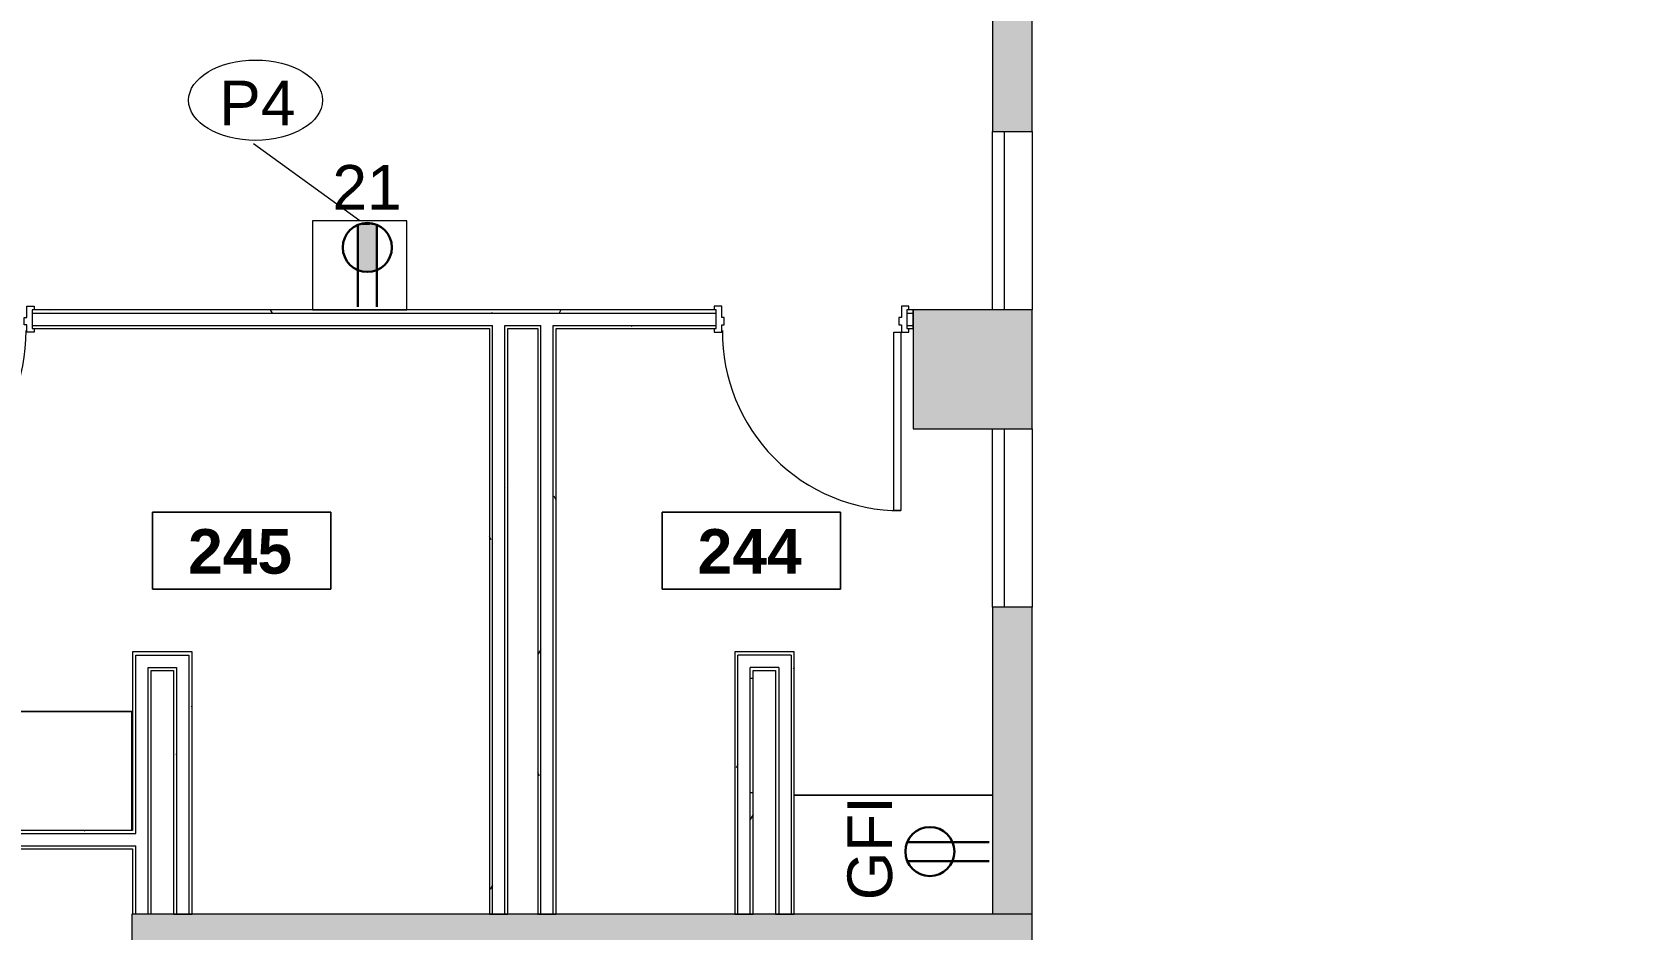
# Model space of a CAD drawing. Header units: inches. Extents: x 1180 to 3050, y -149 to 1363.
# Drawn here: x 1745.1 to 2067.4, y 970.8 to 1151.8 of the extents above; entities that cross this region are included whole.
import ezdxf

# ---------------------------------------------------------------- set-up
doc = ezdxf.new("R2010")
doc.units = ezdxf.units.IN
doc.header["$MEASUREMENT"] = 0
for name, color, linetype, lineweight in [('A-ANNO-NOTE', 131, 'Continuous', 30), ('A-AREA-IDEN', 2, 'Continuous', 9), ('A-COLS', 52, 'Continuous', 13), ('A-DETL-THIN', 151, 'Continuous', 9), ('A-DOOR', 31, 'Continuous', 13), ('A-GLAZ', 151, 'Continuous', 13), ('A-WALL', 113, 'Continuous', 13), ('A-WALL-PATT', 111, 'Continuous', 13), ('I-FURN', 30, 'Continuous', 9), ('I-WALL', 2, 'Continuous', 13), ('P-SANR-FIXT', 6, 'Continuous', 13), ('P-SANR-FIXT-IDEN', 2, 'Continuous', 9)]:
    doc.layers.add(name, color=color, linetype=linetype, lineweight=lineweight)
doc.styles.add('Swis721 Lt BT', font='swissl.ttf', dxfattribs={"height": 9})
doc.styles.add('Swis721 Lt BT_B_1', font='', dxfattribs={"height": 9})
doc.styles.get('Swis721 Lt BT_B_1').set_extended_font_data('Swis721 Lt BT', bold=True)
pattern_1 = [(0, (0, 0), (30.72, 7.68), [1.267, -21.773, 1.267, -21.773, -122.88]), (0, (0, 0), (30.72, 7.68), [-46.08, 1.267, -44.813, 1.267, -21.773, -53.76]), (0, (0, 0), (30.72, 7.68), [-115.2, 1.267, -14.093, 1.267, -37.133]), (120, (11.52, 3.84), (-22.011075, 22.7643), [1.267, -21.773, 1.267, -21.773, -122.88]), (120, (11.52, 3.84), (-22.011075, 22.7643), [-46.08, 1.267, -44.813, 1.267, -21.773, -53.76]), (120, (11.52, 3.84), (-22.011075, 22.7643), [-115.2, 1.267, -14.093, 1.267, -37.133]), (240, (15.36, 19.2), (-8.708925, -30.4443), [1.267, -21.773, 1.267, -21.773, -122.88]), (240, (15.36, 19.2), (-8.708925, -30.4443), [-46.08, 1.267, -44.813, 1.267, -21.773, -53.76]), (240, (15.36, 19.2), (-8.708925, -30.4443), [-115.2, 1.267, -14.093, 1.267, -37.133])]

# ---------------------------------------------------------------- blocks, each defined once
blk = doc.blocks.new('Column Set - Column Set-6509051-FIRST FLOOR POWER _ SIGNAL')
at = {"layer": 'A-COLS', "lineweight": 9}
h = blk.add_hatch(color=7, dxfattribs=at)
h.paths.add_polyline_path([(3038.48, -123.25), (3038.48, -107.25), (3019.98, -107.25), (3019.98, -123.25)], flags=0)
h.paths.add_polyline_path([(2642.36, -123.25), (2651.67, -123.25), (2651.67, -107.25), (2642.36, -107.25)], flags=0)
h.paths.add_polyline_path([(2666.36, -123.25), (2666.36, -107.25), (2655.17, -107.25), (2655.17, -123.25)], flags=0)
h.paths.add_polyline_path([(2411.67, -123.25), (2411.67, -107.25), (2402.36, -107.25), (2402.36, -123.25)], flags=0)
h.paths.add_polyline_path([(2426.36, -123.25), (2426.36, -107.25), (2415.17, -107.25), (2415.17, -123.25)], flags=0)
h.paths.add_polyline_path([(2175.17, -123.25), (2186.36, -123.25), (2186.36, -107.25), (2175.17, -107.25), (2175.17, -115.8)], flags=0)
h.paths.add_polyline_path([(2162.36, -123.25), (2171.67, -123.25), (2171.67, -107.25), (2162.36, -107.25)], flags=0)
h.paths.add_polyline_path([(1922.3, -123.25), (1931.67, -123.25), (1931.67, -107.25), (1922.3, -107.25)], flags=0)
h.paths.add_polyline_path([(1935.17, -123.25), (1946.3, -123.25), (1946.3, -107.25), (1935.17, -107.25), (1935.17, -115.84)], flags=0)
h.paths.add_polyline_path([(1586.3, -123.25), (1586.3, -107.25), (1562.3, -107.25), (1562.3, -123.25), (1566.26, -123.25)], flags=0)
h.paths.add_polyline_path([(1571.47, 54.24), (1582.78, 65.55), (1565.81, 82.52), (1554.5, 71.21), (1567.73, 57.98)], flags=0)
h.paths.add_polyline_path([(3038.48, 111.75), (3038.48, 135.75), (3019.98, 135.75), (3019.98, 111.75), (3020.29, 111.75)], flags=0)
h.paths.add_polyline_path([(2642.36, 111.75), (2666.36, 111.75), (2666.36, 117.5), (2666.31, 117.5), (2666.31, 123.5), (2666.36, 123.5), (2666.36, 135.75), (2642.36, 135.75)], flags=0)
h.paths.add_polyline_path([(2882.36, 111.75), (2906.36, 111.75), (2906.36, 116.09), (2906.29, 116.09), (2906.29, 135.75), (2882.36, 135.75), (2882.36, 117.5)], flags=0)
h.paths.add_polyline_path([(2402.36, 111.75), (2426.36, 111.75), (2426.36, 135.75), (2402.36, 135.75), (2402.36, 123.07)], flags=0)
h.paths.add_polyline_path([(2162.36, 111.75), (2186.36, 111.75), (2186.36, 135.75), (2162.36, 135.75)], flags=0)
h.paths.add_polyline_path([(1922.3, 111.75), (1946.3, 111.75), (1946.3, 135.75), (1922.3, 135.75)], flags=0)
h.paths.add_polyline_path([(1681.4, 111.75), (1705.4, 111.75), (1705.4, 135.75), (1681.4, 135.75)], flags=0)
h.paths.add_polyline_path([(1401.76, 223.95), (1413.08, 235.26), (1396.11, 252.23), (1384.79, 240.92), (1398.32, 227.38)], flags=0)
h.paths.add_polyline_path([(1206.4, 231.75), (1222.4, 231.75), (1222.4, 255.75), (1206.4, 255.75)], flags=0)
h.paths.add_polyline_path([(3038.48, 351.75), (3038.48, 375.75), (3019.98, 375.75), (3019.98, 351.75), (3020.29, 351.75)], flags=0)
h.paths.add_polyline_path([(2886.54, 351.75), (2906.29, 351.75), (2906.29, 360.9), (2906.36, 360.9), (2906.36, 366.59), (2906.29, 366.59), (2906.29, 375.75), (2882.36, 375.75), (2882.36, 351.75)], flags=0)
h.paths.add_polyline_path([(2666.31, 351.75), (2666.36, 351.75), (2666.36, 364), (2666.31, 364), (2666.31, 370), (2666.36, 370), (2666.36, 375.75), (2642.36, 375.75), (2642.36, 351.75)], flags=0)
h.paths.add_polyline_path([(2402.36, 351.75), (2426.36, 351.75), (2426.36, 375.75), (2402.36, 375.75)], flags=0)
h.paths.add_polyline_path([(2178.1, 351.75), (2186.36, 351.75), (2186.36, 373.75), (2162.36, 373.75), (2162.36, 351.75), (2169.13, 351.75)], flags=0)
h.paths.add_polyline_path([(1946.3, 351.75), (1946.3, 373.75), (1922.3, 373.75), (1922.3, 351.75)], flags=0)
h.paths.add_polyline_path([(1465.4, 351.75), (1465.4, 375.75), (1441.4, 375.75), (1441.4, 351.75)], flags=0)
h.paths.add_polyline_path([(2014.17, 433.88), (2016.66, 439.88), (2008.17, 439.88)], flags=0)
h.paths.add_polyline_path([(2016.66, 439.88), (2020.17, 439.88), (2031.14, 450.85), (2024.07, 457.92), (2011.34, 445.19), (2015.59, 440.95)], flags=0)
h.paths.add_polyline_path([(2067.91, 487.62), (2084.88, 504.59), (2077.81, 511.66), (2060.84, 494.69), (2063.67, 491.86)], flags=0)
h.paths.add_polyline_path([(2163.48, 511.88), (2186.36, 511.88), (2186.36, 535.75), (2162.36, 535.75), (2162.36, 512.6)], flags=0)
h.paths.add_polyline_path([(1930.03, 518.02), (1947, 534.99), (1939.93, 542.07), (1922.95, 525.09), (1927.2, 520.85)], flags=0)
h.paths.add_polyline_path([(2118.15, 553.34), (2129.47, 564.66), (2120.98, 573.14), (2109.67, 561.83), (2113.69, 557.8)], flags=0)
h.paths.add_polyline_path([(1983.77, 571.76), (2000.74, 588.73), (1993.67, 595.81), (1976.69, 578.83), (1978.11, 577.42)], flags=0)
h.paths.add_polyline_path([(1856.49, 591.56), (1873.46, 608.53), (1866.39, 615.6), (1849.42, 598.63), (1856.08, 591.97)], flags=0)
h.paths.add_polyline_path([(2886.54, 591.75), (2906.29, 591.75), (2906.29, 611.15), (2906.36, 611.15), (2906.36, 615.75), (2882.36, 615.75), (2882.36, 591.75)], flags=0)
h.paths.add_polyline_path([(3038.48, 591.75), (3038.48, 615.75), (3019.98, 615.75), (3019.98, 591.75), (3036.81, 591.75)], flags=0)
h.paths.add_polyline_path([(2666.36, 591.75), (2666.36, 615.75), (2642.36, 615.75), (2642.36, 591.75), (2661.13, 591.75)], flags=0)
h.paths.add_polyline_path([(2426.36, 591.75), (2426.36, 615.75), (2402.36, 615.75), (2402.36, 591.75), (2408.36, 591.75)], flags=0)
h.paths.add_polyline_path([(1684.58, 591.75), (1705.35, 591.75), (1705.35, 615.75), (1704.32, 615.75), (1704.32, 615.57), (1696.32, 615.57), (1696.32, 615.75), (1681.4, 615.75), (1681.4, 591.75)], flags=0)
h.paths.add_polyline_path([(1465.4, 591.75), (1465.4, 615.75), (1441.4, 615.75), (1441.4, 591.75), (1456.03, 591.75)], flags=0)
h.paths.add_polyline_path([(1206.4, 591.75), (1222.4, 591.75), (1222.4, 615.75), (1206.4, 615.75), (1206.4, 605)], flags=0)
h.paths.add_polyline_path([(1910.23, 645.3), (1927.2, 662.27), (1920.13, 669.34), (1903.16, 652.37)], flags=0)
h.paths.add_polyline_path([(1783.65, 664.39), (1800.63, 681.37), (1793.55, 688.44), (1776.58, 671.47)], flags=0)
h.paths.add_polyline_path([(2056.6, 665.81), (2065.08, 674.29), (2048.11, 691.26), (2039.63, 682.78), (2049.29, 673.12)], flags=0)
h.paths.add_polyline_path([(1837.39, 718.13), (1854.37, 735.11), (1847.29, 742.18), (1830.32, 725.21), (1834.57, 720.96)], flags=0)
h.paths.add_polyline_path([(1990.13, 732.28), (1998.62, 740.76), (1981.64, 757.73), (1973.16, 749.25), (1989.31, 733.09)], flags=0)
h.paths.add_polyline_path([(2163.86, 743.75), (2180.44, 743.75), (2183.07, 761.75), (2160.36, 761.75), (2160.36, 744.08)], flags=0)
h.paths.add_polyline_path([(2184.36, 743.75), (2184.36, 761.75), (2183.36, 761.75), (2183.36, 743.75)], flags=0)
h.paths.add_polyline_path([(1705.4, 831.75), (1705.4, 855.75), (1681.4, 855.75), (1681.4, 831.75)], flags=0)
h.paths.add_polyline_path([(1206.4, 831.75), (1222.4, 831.75), (1222.4, 855.75), (1206.4, 855.75)], flags=0)
h.paths.add_polyline_path([(1465.4, 831.75), (1465.4, 855.75), (1441.4, 855.75), (1441.4, 831.75)], flags=0)
h.paths.add_polyline_path([(3019.98, 853.75), (3038.48, 853.75), (3038.48, 871.75), (3043.98, 874.5), (3043.98, 877.75), (3019.98, 877.75), (3019.98, 862.5)], flags=0)
h.paths.add_polyline_path([(2882.36, 853.75), (2906.36, 853.75), (2906.36, 877.75), (2882.36, 877.75), (2882.36, 865.49)], flags=0)
h.paths.add_polyline_path([(2650.11, 853.75), (2666.36, 853.75), (2666.36, 877.75), (2642.36, 877.75), (2642.36, 853.75)], flags=0)
h.paths.add_polyline_path([(2402.36, 853.75), (2426.36, 853.75), (2426.36, 877.75), (2402.36, 877.75)], flags=0)
h.paths.add_polyline_path([(2184.36, 859.75), (2184.36, 877.75), (2160.36, 877.75), (2160.36, 859.75), (2178.1, 859.75)], flags=0)
h.paths.add_polyline_path([(1946.9, 871.75), (1946.9, 895.75), (1928.9, 895.75), (1928.9, 871.75)], flags=0)
h.paths.add_polyline_path([(1922.9, 1071.75), (1946.9, 1071.75), (1946.9, 1095.75), (1922.9, 1095.75)], flags=0)
h.paths.add_polyline_path([(1705.4, 1071.75), (1705.4, 1095.75), (1681.4, 1095.75), (1681.4, 1071.75)], flags=0)
h.paths.add_polyline_path([(1441.4, 1071.75), (1465.4, 1071.75), (1465.4, 1095.75), (1441.4, 1095.75), (1441.4, 1073.89)], flags=0)
h.paths.add_polyline_path([(1212.03, 1071.75), (1222.4, 1071.75), (1222.4, 1095.75), (1206.4, 1095.75), (1206.4, 1071.75), (1208.68, 1071.75)], flags=0)
h.paths.add_polyline_path([(1922.9, 1191.75), (1946.9, 1191.75), (1946.9, 1215.75), (1922.9, 1215.75)], flags=0)
h.paths.add_polyline_path([(1946.9, 1338.25), (1946.9, 1356.25), (1940.4, 1356.25), (1938.9, 1354.75), (1922.9, 1354.75), (1922.9, 1338.25)], flags=0)
h.paths.add_polyline_path([(1799.9, 1338.25), (1823.9, 1338.25), (1823.87, 1354.75), (1799.9, 1354.75)], flags=0)
h.paths.add_polyline_path([(1705.4, 1338.25), (1705.4, 1354.75), (1681.4, 1354.75), (1681.4, 1338.25), (1695.06, 1338.25)], flags=0)
h.paths.add_polyline_path([(1566.26, 1338.25), (1586.9, 1338.25), (1586.9, 1354.75), (1562.9, 1354.75), (1562.9, 1338.25)], flags=0)
h.paths.add_polyline_path([(1185.4, 1338.25), (1222.4, 1338.25), (1222.4, 1354.75), (1185.4, 1354.75)], flags=0)
h.paths.add_polyline_path([(1445.44, 1338.25), (1465.4, 1338.25), (1465.4, 1354.75), (1441.4, 1354.75), (1441.4, 1338.25)], flags=0)
h.paths.add_polyline_path([(1340.84, 1338.25), (1343.9, 1338.25), (1343.9, 1354.75), (1319.9, 1354.75), (1319.9, 1338.25)], flags=0)
at = {"layer": 'A-COLS', "color": 8, "lineweight": 20}
for p, q in [((1946.9, 1095.75), (1922.9, 1095.75)), ((1922.9, 1095.75), (1922.9, 1071.75)), ((1946.9, 1071.75), (1946.9, 1095.75)), ((1922.9, 1071.75), (1946.9, 1071.75))]:
    blk.add_line(p, q, dxfattribs=at)
blk = doc.blocks.new('Frameless opening with glazing - 36_ x 60_-6532777-FIRST FLOOR POWER _ SIGNAL')
at = {"layer": 'A-GLAZ', "color": 8, "lineweight": 20}
blk.add_line((-19.5, -1.625), (16.5, -1.625), dxfattribs=at)
blk = doc.blocks.new('Door - Single - Solid Door-6638932-FIRST FLOOR POWER _ SIGNAL')
at = {"layer": 'A-DOOR', "lineweight": 9}
for p, q in [((-15.63, 2.54), (-14.13, 2.54)), ((-15.63, 1.79), (-15.63, 2.54)), ((-14.13, 2.54), (-14.13, 0.29)), ((-14.13, 0.29), (-13.63, 0.29)), ((-13.63, 0.29), (-13.63, -1.21)), ((21.62, 0.29), (22.12, 0.29)), ((21.62, -1.21), (21.62, 0.29)), ((22.12, 2.54), (23.62, 2.54)), ((22.12, 0.29), (22.12, 2.54)), ((23.62, 2.54), (23.62, 1.79)), ((-15.63, -2.71), (-15.63, -1.96)), ((-14.13, -2.71), (-15.63, -2.71)), ((-14.13, -1.21), (-14.13, -2.71)), ((-13.63, -1.21), (-14.13, -1.21)), ((22.12, -1.21), (21.62, -1.21)), ((22.12, -2.71), (22.12, -1.21)), ((23.62, -2.71), (22.12, -2.71)), ((23.62, -1.96), (23.62, -2.71))]:
    blk.add_line(p, q, dxfattribs=at)
at = {"layer": 'A-DOOR'}
for p, q in [((-12.63, -2.71), (-14.01, -2.71)), ((-14.01, -2.71), (-14.01, -38.71)), ((-12.63, -38.71), (-12.63, -2.71)), ((-14.01, -38.71), (-12.63, -38.71))]:
    blk.add_line(p, q, dxfattribs=at)
at = {"layer": 'A-DOOR', "lineweight": 9}
blk.add_arc((-14.01, -2.71), 36, 270, 0.5, dxfattribs=at)
blk = doc.blocks.new('Door - Single - Solid Door-6638935-FIRST FLOOR POWER _ SIGNAL')
at = {"layer": 'A-DOOR'}
for p, q in [((-14.01, 38.71), (-12.63, 38.71)), ((-14.01, 2.71), (-14.01, 38.71)), ((-12.63, 38.71), (-12.63, 2.71)), ((-12.63, 2.71), (-14.01, 2.71))]:
    blk.add_line(p, q, dxfattribs=at)
at = {"layer": 'A-DOOR', "lineweight": 9}
for p, q in [((-15.63, 2.71), (-15.63, 1.96)), ((-14.13, 2.71), (-15.63, 2.71)), ((-14.13, 1.21), (-14.13, 2.71)), ((-13.63, 1.21), (-14.13, 1.21)), ((-13.63, -0.29), (-13.63, 1.21)), ((22.12, 1.21), (21.62, 1.21)), ((21.62, 1.21), (21.62, -0.29)), ((23.62, 2.71), (22.12, 2.71)), ((22.12, 2.71), (22.12, 1.21)), ((23.62, 1.96), (23.62, 2.71)), ((-15.63, -1.79), (-15.63, -2.54)), ((-15.63, -2.54), (-14.13, -2.54)), ((-14.13, -2.54), (-14.13, -0.29)), ((-14.13, -0.29), (-13.63, -0.29)), ((21.62, -0.29), (22.12, -0.29)), ((22.12, -0.29), (22.12, -2.54)), ((22.12, -2.54), (23.62, -2.54)), ((23.62, -2.54), (23.62, -1.79))]:
    blk.add_line(p, q, dxfattribs=at)
blk.add_arc((-14.01, 2.71), 36, 359.5, 90, dxfattribs=at)
blk = doc.blocks.new('Furniture 7 - Furniture 5-7083497-FIRST FLOOR POWER _ SIGNAL')
at = {"layer": 'I-FURN'}
for p, q in [((1765.27, 1014.75), (1705.4, 1014.75)), ((1705.4, 990.75), (1705.4, 1014.75)), ((1705.4, 1014.75), (1765.27, 1014.75)), ((1765.27, 990.75), (1765.27, 1014.75)), ((1765.27, 1014.75), (1765.27, 990.75)), ((1765.27, 990.75), (1705.4, 990.75))]:
    blk.add_line(p, q, dxfattribs=at)
blk = doc.blocks.new('Furniture 8 - Furniture 5-7083614-FIRST FLOOR POWER _ SIGNAL')
at = {"layer": 'I-FURN'}
for p, q in [((1745.4, 1014.75), (1705.4, 1014.75)), ((1705.4, 990.75), (1705.4, 1014.75)), ((1705.4, 1014.75), (1745.4, 1014.75)), ((1745.4, 1014.75), (1745.4, 990.75)), ((1745.4, 990.75), (1705.4, 990.75))]:
    blk.add_line(p, q, dxfattribs=at)
blk = doc.blocks.new('Plumbing Fixtures 3 - Plumbing Fixtures 3-7232510-FIRST FLOOR POWER _ SIGNAL')
at = {"layer": 'P-SANR-FIXT', "lineweight": 9}
for p, q in [((1801.73, 1113.75), (1801.73, 1095.75)), ((1820.73, 1113.75), (1801.73, 1113.75)), ((1820.73, 1095.75), (1820.73, 1113.75)), ((1801.73, 1095.75), (1820.73, 1095.75))]:
    blk.add_line(p, q, dxfattribs=at)
blk = doc.blocks.new('Plumbing Equipment Tag - Standard-3394155-FIRST FLOOR POWER _ SIGNAL')
at = {"layer": 'P-SANR-FIXT-IDEN'}
blk.add_ellipse((-0.0499, 0.0037), major_axis=(-0.1406, 0), ratio=0.600473, dxfattribs=at)
blk = doc.blocks.new('Room Tag - Number Only-4120135-FIRST FLOOR POWER _ SIGNAL')
at = {"layer": 'A-AREA-IDEN'}
for p, q in [((-0.1881, -0.1636), (-0.1881, -0.0018)), ((-0.1881, -0.0018), (0.1869, -0.0018)), ((0.1869, -0.0018), (-0.1881, -0.0018)), ((-0.1881, -0.0018), (-0.1881, -0.1636)), ((0.1869, -0.0018), (0.1869, -0.1636)), ((0.1869, -0.1636), (0.1869, -0.0018)), ((0.1869, -0.1636), (-0.1881, -0.1636)), ((-0.1881, -0.1636), (0.1869, -0.1636))]:
    blk.add_line(p, q, dxfattribs=at)

msp = doc.modelspace()

# ---------------------------------------------------------------- hatches: boundary and pattern name
at = {"layer": 'A-ANNO-NOTE', "lineweight": 9}
for points in [[(1810.85, 1112.89), (1814.32, 1113.02), (1811.69, 1113.18)], [(1814.69, 1112.87), (1814.41, 1112.99), (1810.85, 1112.89)], [(1810.85, 1103.8), (1814.69, 1112.87), (1810.85, 1112.89)], [(1810.94, 1103.76), (1814.69, 1112.87), (1810.85, 1103.8)], [(1811.04, 1103.72), (1814.69, 1112.87), (1810.94, 1103.76)], [(1811.13, 1103.69), (1814.69, 1112.87), (1811.04, 1103.72)], [(1811.22, 1103.66), (1814.69, 1112.87), (1811.13, 1103.69)], [(1811.32, 1103.63), (1814.69, 1112.87), (1811.22, 1103.66)], [(1811.41, 1103.6), (1814.69, 1112.87), (1811.32, 1103.63)], [(1811.5, 1103.58), (1814.69, 1112.87), (1811.41, 1103.6)], [(1811.6, 1103.55), (1814.69, 1112.87), (1811.5, 1103.58)], [(1811.7, 1103.53), (1814.69, 1112.87), (1811.6, 1103.55)], [(1814.32, 1113.02), (1812.18, 1113.27), (1811.69, 1113.18)], [(1811.79, 1103.51), (1814.69, 1112.87), (1811.7, 1103.53)], [(1811.89, 1103.49), (1814.69, 1112.87), (1811.79, 1103.51)], [(1811.99, 1103.47), (1814.69, 1112.87), (1811.89, 1103.49)], [(1812.08, 1103.46), (1814.69, 1112.87), (1811.99, 1103.47)], [(1812.18, 1103.45), (1814.69, 1112.87), (1812.08, 1103.46)], [(1814.32, 1113.02), (1812.57, 1113.3), (1812.18, 1113.27)], [(1812.28, 1103.44), (1814.69, 1112.87), (1812.18, 1103.45)], [(1812.38, 1103.43), (1814.69, 1112.87), (1812.28, 1103.44)], [(1812.47, 1103.42), (1814.69, 1112.87), (1812.38, 1103.43)], [(1812.57, 1103.41), (1814.69, 1112.87), (1812.47, 1103.42)], [(1814.32, 1113.02), (1813.36, 1113.26), (1812.57, 1113.3)], [(1812.67, 1103.41), (1814.69, 1112.87), (1812.57, 1103.41)], [(1812.77, 1103.41), (1814.69, 1112.87), (1812.67, 1103.41)], [(1812.77, 1103.41), (1812.87, 1103.41), (1814.69, 1112.87)], [(1812.87, 1103.41), (1812.97, 1103.41), (1814.69, 1112.87)], [(1812.97, 1103.41), (1813.06, 1103.42), (1814.69, 1112.87)], [(1813.06, 1103.42), (1813.16, 1103.43), (1814.69, 1112.87)], [(1813.16, 1103.43), (1813.26, 1103.44), (1814.69, 1112.87)], [(1813.26, 1103.44), (1813.36, 1103.45), (1814.69, 1112.87)], [(1814.32, 1113.02), (1814.13, 1113.09), (1813.36, 1113.26)], [(1813.36, 1103.45), (1813.46, 1103.46), (1814.69, 1112.87)], [(1813.46, 1103.46), (1813.55, 1103.47), (1814.69, 1112.87)], [(1813.55, 1103.47), (1813.65, 1103.49), (1814.69, 1112.87)], [(1813.65, 1103.49), (1813.75, 1103.51), (1814.69, 1112.87)], [(1813.75, 1103.51), (1813.84, 1103.53), (1814.69, 1112.87)], [(1813.84, 1103.53), (1813.94, 1103.55), (1814.69, 1112.87)], [(1813.94, 1103.55), (1814.03, 1103.58), (1814.69, 1112.87)], [(1814.03, 1103.58), (1814.13, 1103.6), (1814.69, 1112.87)], [(1814.13, 1103.6), (1814.22, 1103.63), (1814.69, 1112.87)], [(1814.22, 1103.63), (1814.32, 1103.66), (1814.69, 1112.87)], [(1814.32, 1103.66), (1814.41, 1103.69), (1814.69, 1112.87)], [(1814.41, 1103.69), (1814.5, 1103.72), (1814.69, 1112.87)], [(1814.5, 1103.72), (1814.59, 1103.76), (1814.69, 1112.87)], [(1814.59, 1103.76), (1814.69, 1103.8), (1814.69, 1112.87)]]:
    msp.add_hatch(color=256, dxfattribs=at).paths.add_polyline_path(points, flags=0)
at = {"layer": 'A-WALL-PATT', "lineweight": 9}
h = msp.add_hatch(color=7, dxfattribs=at)
h.paths.add_polyline_path([(1938.9, 1131.75), (1946.9, 1131.75), (1946.9, 1155.75), (1938.9, 1155.75)], flags=0)
h.paths.add_polyline_path([(1946.9, 1251.75), (1946.9, 1275.75), (1938.9, 1275.75), (1938.9, 1251.75)], flags=0)
h.paths.add_polyline_path([(1946.9, 1311.75), (1946.9, 1338.25), (1938.9, 1338.25), (1938.9, 1311.75)], flags=0)
h = msp.add_hatch(dxfattribs=at)
h.set_pattern_fill('FP_4', color=256, style=0, pattern_type=2)
h.set_pattern_definition(pattern_1)
h.paths.add_polyline_path([(1921.65, 1095.12), (1922.9, 1095.12), (1922.9, 1095.75), (1921.65, 1095.75)], flags=0)
h.paths.add_polyline_path([(1706.65, 1095.12), (1706.65, 1095.75), (1705.4, 1095.75), (1705.4, 1095.12), (1706.28, 1095.12)], flags=0)
h.paths.add_polyline_path([(1883.15, 1095.12), (1883.15, 1095.75), (1745.15, 1095.75), (1745.15, 1095.12), (1856.08, 1095.12)], flags=0)
h = msp.add_hatch(dxfattribs=at)
h.set_pattern_fill('FP_4', color=256, style=0, pattern_type=2)
h.set_pattern_definition(pattern_1)
h.paths.add_polyline_path([(1922.03, 1092), (1922.9, 1092), (1922.9, 1092.62), (1921.65, 1092.62), (1921.65, 1092)], flags=0)
h.paths.add_polyline_path([(1745.15, 1092), (1838.03, 1092), (1838.03, 1092.62), (1745.15, 1092.62)], flags=0)
h.paths.add_polyline_path([(1841.15, 1092), (1847.78, 1092), (1847.78, 1092.62), (1840.53, 1092.62), (1840.53, 1092)], flags=0)
h.paths.add_polyline_path([(1883.15, 1092), (1883.15, 1092.62), (1850.28, 1092.62), (1850.28, 1092), (1856.08, 1092)], flags=0)
h.paths.add_polyline_path([(1706.28, 1092), (1706.65, 1092), (1706.65, 1092.62), (1705.4, 1092.62), (1705.4, 1092)], flags=0)
h = msp.add_hatch(dxfattribs=at)
h.set_pattern_fill('FP_4', color=256, style=0, pattern_type=2)
h.set_pattern_definition(pattern_1)
h.paths.add_polyline_path([(1838.03, 973.84), (1838.03, 1092), (1837.4, 1092), (1837.4, 973.84)], flags=0)
h = msp.add_hatch(dxfattribs=at)
h.set_pattern_fill('FP_4', color=256, style=0, pattern_type=2)
h.set_pattern_definition(pattern_1)
h.paths.add_polyline_path([(1840.53, 973.84), (1841.15, 973.84), (1841.15, 1092), (1840.53, 1092), (1840.53, 1021.79)], flags=0)
h = msp.add_hatch(dxfattribs=at)
h.set_pattern_fill('FP_4', color=256, style=0, pattern_type=2)
h.set_pattern_definition(pattern_1)
h.paths.add_polyline_path([(1847.15, 973.84), (1847.78, 973.84), (1847.78, 1092), (1847.15, 1092), (1847.15, 1021.79)], flags=0)
h = msp.add_hatch(dxfattribs=at)
h.set_pattern_fill('FP_4', color=256, style=0, pattern_type=2)
h.set_pattern_definition(pattern_1)
h.paths.add_polyline_path([(1850.9, 973.84), (1850.9, 1092), (1850.28, 1092), (1850.28, 973.84)], flags=0)
for points in [[(1940.9, 967.84), (1946.9, 967.84), (1946.9, 1035.75), (1938.9, 1035.75), (1938.9, 967.84)], [(1771.27, 967.84), (1938.9, 967.84), (1938.9, 973.84), (1771.27, 973.84), (1771.27, 969.69)]]:
    msp.add_hatch(color=7, dxfattribs=at).paths.add_polyline_path(points, flags=0)
h = msp.add_hatch(dxfattribs=at)
h.set_pattern_fill('FP_4', color=256, style=0, pattern_type=2)
h.set_pattern_definition(pattern_1)
h.paths.add_polyline_path([(1777.4, 973.84), (1777.4, 1026.75), (1776.78, 1026.75), (1776.78, 973.84)], flags=0)
h = msp.add_hatch(dxfattribs=at)
h.set_pattern_fill('FP_4', color=256, style=0, pattern_type=2)
h.set_pattern_definition(pattern_1)
h.paths.add_polyline_path([(1886.9, 973.84), (1887.53, 973.84), (1887.53, 1026.75), (1886.9, 1026.75), (1886.9, 974.31)], flags=0)
h = msp.add_hatch(dxfattribs=at)
h.set_pattern_fill('FP_4', color=256, style=0, pattern_type=2)
h.set_pattern_definition(pattern_1)
h.paths.add_polyline_path([(1898.9, 973.84), (1898.9, 1026.12), (1898.28, 1026.12), (1898.28, 973.84)], flags=0)
h = msp.add_hatch(dxfattribs=at)
h.set_pattern_fill('FP_4', color=256, style=0, pattern_type=2)
h.set_pattern_definition(pattern_1)
h.paths.add_polyline_path([(1773.65, 973.84), (1774.28, 973.84), (1774.28, 1023.62), (1773.65, 1023.62), (1773.65, 1021.79)], flags=0)
h = msp.add_hatch(dxfattribs=at)
h.set_pattern_fill('FP_4', color=256, style=0, pattern_type=2)
h.set_pattern_definition(pattern_1)
h.paths.add_polyline_path([(1890.03, 973.84), (1890.65, 973.84), (1890.65, 1023.62), (1890.03, 1023.62), (1890.03, 973.92)], flags=0)
h = msp.add_hatch(dxfattribs=at)
h.set_pattern_fill('FP_4', color=256, style=0, pattern_type=2)
h.set_pattern_definition(pattern_1)
h.paths.add_polyline_path([(1705.4, 990.12), (1765.4, 990.12), (1765.4, 990.75), (1705.4, 990.75)], flags=0)
h = msp.add_hatch(dxfattribs=at)
h.set_pattern_fill('FP_4', color=256, style=0, pattern_type=2)
h.set_pattern_definition(pattern_1)
h.paths.add_polyline_path([(1765.27, 987), (1765.4, 987), (1765.4, 987.62), (1702.28, 987.62), (1702.28, 987), (1727.27, 987)], flags=0)
h = msp.add_hatch(color=7, dxfattribs=at)
h.paths.add_polyline_path([(1765.27, 832.28), (1771.27, 832.28), (1771.27, 927.59), (1765.27, 927.59), (1765.27, 865.49)], flags=0)
h.paths.add_polyline_path([(1765.49, 966.09), (1771.27, 966.09), (1771.27, 973.84), (1765.27, 973.84), (1765.27, 966.09)], flags=0)

# ---------------------------------------------------------------- linework, layer by layer
at = {"layer": 'A-ANNO-NOTE'}
for p, q in [((1810.85, 1096.4), (1810.85, 1112.93)), ((1810.85, 1096.4), (1810.85, 1112.93)), ((1814.69, 1096.4), (1814.69, 1112.93)), ((1938.25, 988.39), (1921.72, 988.39)), ((1938.25, 988.39), (1921.72, 988.39)), ((1938.25, 984.56), (1921.72, 984.56))]:
    msp.add_line(p, q, dxfattribs=at)
at = {"layer": 'A-ANNO-NOTE', "lineweight": 9}
for p, q in [((1810.85, 1112.89), (1810.85, 1103.8)), ((1814.69, 1103.8), (1814.69, 1112.87))]:
    msp.add_line(p, q, dxfattribs=at)
at = {"layer": 'A-ANNO-NOTE'}
for centre in [(1812.77, 1108.36), (1926.29, 986.47)]:
    msp.add_circle(centre, 4.95, dxfattribs=at)
at = {"layer": 'A-ANNO-NOTE', "lineweight": 9}
for centre, radius, start, end in [((1812.75, 1108.81), 4.5, 64.5156, 114.9234), ((1812.77, 1108.36), 4.95, 247.2244, 292.7756)]:
    msp.add_arc(centre, radius, start, end, dxfattribs=at)
at = {"layer": 'A-DETL-THIN'}
for p, q in [((1946.9, 973.84), (1765.27, 973.84)), ((1946.9, 877.75), (1946.9, 973.84))]:
    msp.add_line(p, q, dxfattribs=at)
at = {"layer": 'A-WALL', "color": 8, "lineweight": 20}
for p, q in [((1938.9, 1155.75), (1938.9, 1131.75)), ((1946.9, 1131.75), (1946.9, 1155.75)), ((1938.9, 1131.75), (1946.9, 1131.75)), ((1946.9, 1035.75), (1938.9, 1035.75)), ((1938.9, 1035.75), (1938.9, 973.84)), ((1946.9, 967.84), (1946.9, 1035.75))]:
    msp.add_line(p, q, dxfattribs=at)
at = {"layer": 'A-WALL', "lineweight": 9}
for p, q in [((1938.9, 1095.75), (1938.9, 1131.75)), ((1946.9, 1131.75), (1946.9, 1095.75)), ((1938.9, 1035.75), (1938.9, 1071.75)), ((1946.9, 1071.75), (1946.9, 1035.75))]:
    msp.add_line(p, q, dxfattribs=at)
at = {"layer": 'A-WALL'}
for p, q in [((1745.15, 1095.12), (1883.15, 1095.12)), ((1745.15, 1092.62), (1838.03, 1092.62)), ((1838.03, 973.84), (1838.03, 1092.62)), ((1840.53, 1092.62), (1847.78, 1092.62)), ((1840.53, 973.84), (1840.53, 1092.62)), ((1847.78, 973.84), (1847.78, 1092.62)), ((1850.28, 1092.62), (1883.15, 1092.62)), ((1850.28, 973.84), (1850.28, 1092.62)), ((1921.65, 1095.12), (1922.9, 1095.12)), ((1921.65, 1092.62), (1922.9, 1092.62)), ((1766.03, 1026.12), (1776.78, 1026.12)), ((1766.03, 990.12), (1766.03, 1026.12)), ((1776.78, 1026.12), (1776.78, 973.84)), ((1887.53, 973.84), (1887.53, 1026.12)), ((1898.28, 1026.12), (1887.53, 1026.12)), ((1898.28, 1026.12), (1898.28, 973.84)), ((1768.53, 1023.62), (1774.28, 1023.62)), ((1768.53, 973.84), (1768.53, 1023.62)), ((1774.28, 1023.62), (1774.28, 973.84)), ((1890.03, 973.84), (1890.03, 1023.62)), ((1895.78, 1023.62), (1890.03, 1023.62)), ((1895.78, 1023.62), (1895.78, 973.84)), ((1704.78, 990.12), (1766.03, 990.12)), ((1702.28, 987.62), (1766.03, 987.62)), ((1766.03, 973.84), (1766.03, 987.62)), ((1773.65, 973.84), (1777.4, 973.84)), ((1837.4, 973.84), (1841.15, 973.84)), ((1847.15, 973.84), (1850.9, 973.84)), ((1886.9, 973.84), (1890.65, 973.84)), ((1895.15, 973.84), (1898.9, 973.84))]:
    msp.add_line(p, q, dxfattribs=at)
at = {"layer": 'A-WALL', "color": 55}
msp.add_line((1769.15, 973.84), (1765.4, 973.84), dxfattribs=at)
at = {"layer": 'I-WALL'}
for p, q in [((1883.15, 1095.75), (1745.15, 1095.75)), ((1745.15, 1095.75), (1745.15, 1092)), ((1883.15, 1092), (1883.15, 1095.75)), ((1922.9, 1095.75), (1921.65, 1095.75)), ((1921.65, 1095.75), (1921.65, 1092)), ((1922.9, 1092), (1922.9, 1095.75)), ((1745.15, 1092), (1837.4, 1092)), ((1837.4, 1092), (1837.4, 973.84)), ((1841.15, 1092), (1847.15, 1092)), ((1841.15, 973.84), (1841.15, 1092)), ((1847.15, 1092), (1847.15, 973.84)), ((1850.9, 1092), (1883.15, 1092)), ((1850.9, 973.84), (1850.9, 1092)), ((1921.65, 1092), (1922.9, 1092)), ((1777.4, 1026.75), (1765.4, 1026.75)), ((1765.4, 1026.75), (1765.4, 990.75)), ((1777.4, 973.84), (1777.4, 1026.75)), ((1886.9, 1026.75), (1886.9, 973.84)), ((1898.9, 1026.75), (1886.9, 1026.75)), ((1898.9, 973.84), (1898.9, 1026.75)), ((1769.15, 1023), (1773.65, 1023)), ((1769.15, 973.84), (1769.15, 1023)), ((1773.65, 1023), (1773.65, 973.84)), ((1890.65, 973.84), (1890.65, 1023)), ((1890.65, 1023), (1895.15, 1023)), ((1895.15, 1023), (1895.15, 973.84)), ((1765.4, 990.75), (1705.4, 990.75)), ((1701.65, 987), (1765.4, 987)), ((1765.4, 987), (1765.4, 973.84))]:
    msp.add_line(p, q, dxfattribs=at)
at = {"layer": 'I-WALL', "color": 8, "lineweight": 20}
for p, q in [((1765.27, 973.84), (1765.27, 966.09)), ((1765.4, 973.84), (1765.27, 973.84)), ((1773.65, 973.84), (1769.15, 973.84)), ((1837.4, 973.84), (1777.4, 973.84)), ((1847.15, 973.84), (1841.15, 973.84)), ((1886.9, 973.84), (1850.9, 973.84)), ((1895.15, 973.84), (1890.65, 973.84)), ((1938.9, 973.84), (1898.9, 973.84))]:
    msp.add_line(p, q, dxfattribs=at)
at = {"layer": 'P-SANR-FIXT-IDEN'}
msp.add_line((1811.23, 1113.75), (1789.8, 1129.24), dxfattribs=at)

# ---------------------------------------------------------------- block references
at = {"layer": 'A-AREA-IDEN', "xscale": 95.99999999999994, "yscale": 95.99999999999994, "zscale": 95.99999999999994}
for p in [(1787.49, 1055.15), (1890.32, 1055.15)]:
    msp.add_blockref('Room Tag - Number Only-4120135-FIRST FLOOR POWER _ SIGNAL', p, dxfattribs=at)
at = {"layer": 'A-COLS', "lineweight": 9}
msp.add_blockref('Column Set - Column Set-6509051-FIRST FLOOR POWER _ SIGNAL', (0, 0), dxfattribs=at)
at = {"layer": 'A-DOOR'}
msp.add_blockref('Door - Single - Solid Door-6638932-FIRST FLOOR POWER _ SIGNAL', (1721.91, 1093.96), dxfattribs=at)
at = {"layer": 'A-DOOR', "rotation": 180}
msp.add_blockref('Door - Single - Solid Door-6638935-FIRST FLOOR POWER _ SIGNAL', (1906.4, 1093.96), dxfattribs=at)
at = {"layer": 'A-GLAZ', "rotation": 270}
for p in [(1942.9, 1112.25), (1942.9, 1052.25)]:
    msp.add_blockref('Frameless opening with glazing - 36_ x 60_-6532777-FIRST FLOOR POWER _ SIGNAL', p, dxfattribs=at)
at = {"layer": 'I-FURN'}
for name, p in [('Furniture 7 - Furniture 5-7083497-FIRST FLOOR POWER _ SIGNAL', (0, 0)), ('Furniture 8 - Furniture 5-7083614-FIRST FLOOR POWER _ SIGNAL', (193.5, -16.9))]:
    msp.add_blockref(name, p, dxfattribs=at)
at = {"layer": 'P-SANR-FIXT', "lineweight": 9}
msp.add_blockref('Plumbing Fixtures 3 - Plumbing Fixtures 3-7232510-FIRST FLOOR POWER _ SIGNAL', (0, 0), dxfattribs=at)
at = {"layer": 'P-SANR-FIXT-IDEN', "xscale": 95.99999999999994, "yscale": 95.99999999999994, "zscale": 95.99999999999994}
msp.add_blockref('Plumbing Equipment Tag - Standard-3394155-FIRST FLOOR POWER _ SIGNAL', (1795, 1137.69), dxfattribs=at)

# ---------------------------------------------------------------- texts
at = {"layer": 'A-ANNO-NOTE', "lineweight": 9, "insert": (1805.72, 1124.98), "char_height": 9, "width": 16.362, "attachment_point": 1, "style": 'Swis721 Lt BT'}
msp.add_mtext('21', dxfattribs=at)
at = {"layer": 'A-ANNO-NOTE', "lineweight": 9, "insert": (1909.65, 976.65), "char_height": 9, "width": 23.937, "attachment_point": 1, "rotation": 90, "style": 'Swis721 Lt BT'}
msp.add_mtext('GFI', dxfattribs=at)
at = {"layer": 'A-AREA-IDEN', "char_height": 9, "width": 25.452, "attachment_point": 1, "style": 'Swis721 Lt BT_B_1'}
for s, insert in [('245', (1776.6, 1051.53)), ('244', (1879.42, 1051.53))]:
    msp.add_mtext(s, dxfattribs=dict(at, insert=insert))
at = {"layer": 'P-SANR-FIXT-IDEN', "insert": (1782.88, 1142), "char_height": 9, "width": 17.574, "attachment_point": 1, "style": 'Swis721 Lt BT'}
msp.add_mtext('P4', dxfattribs=at)

doc.saveas('drawing.dxf')
